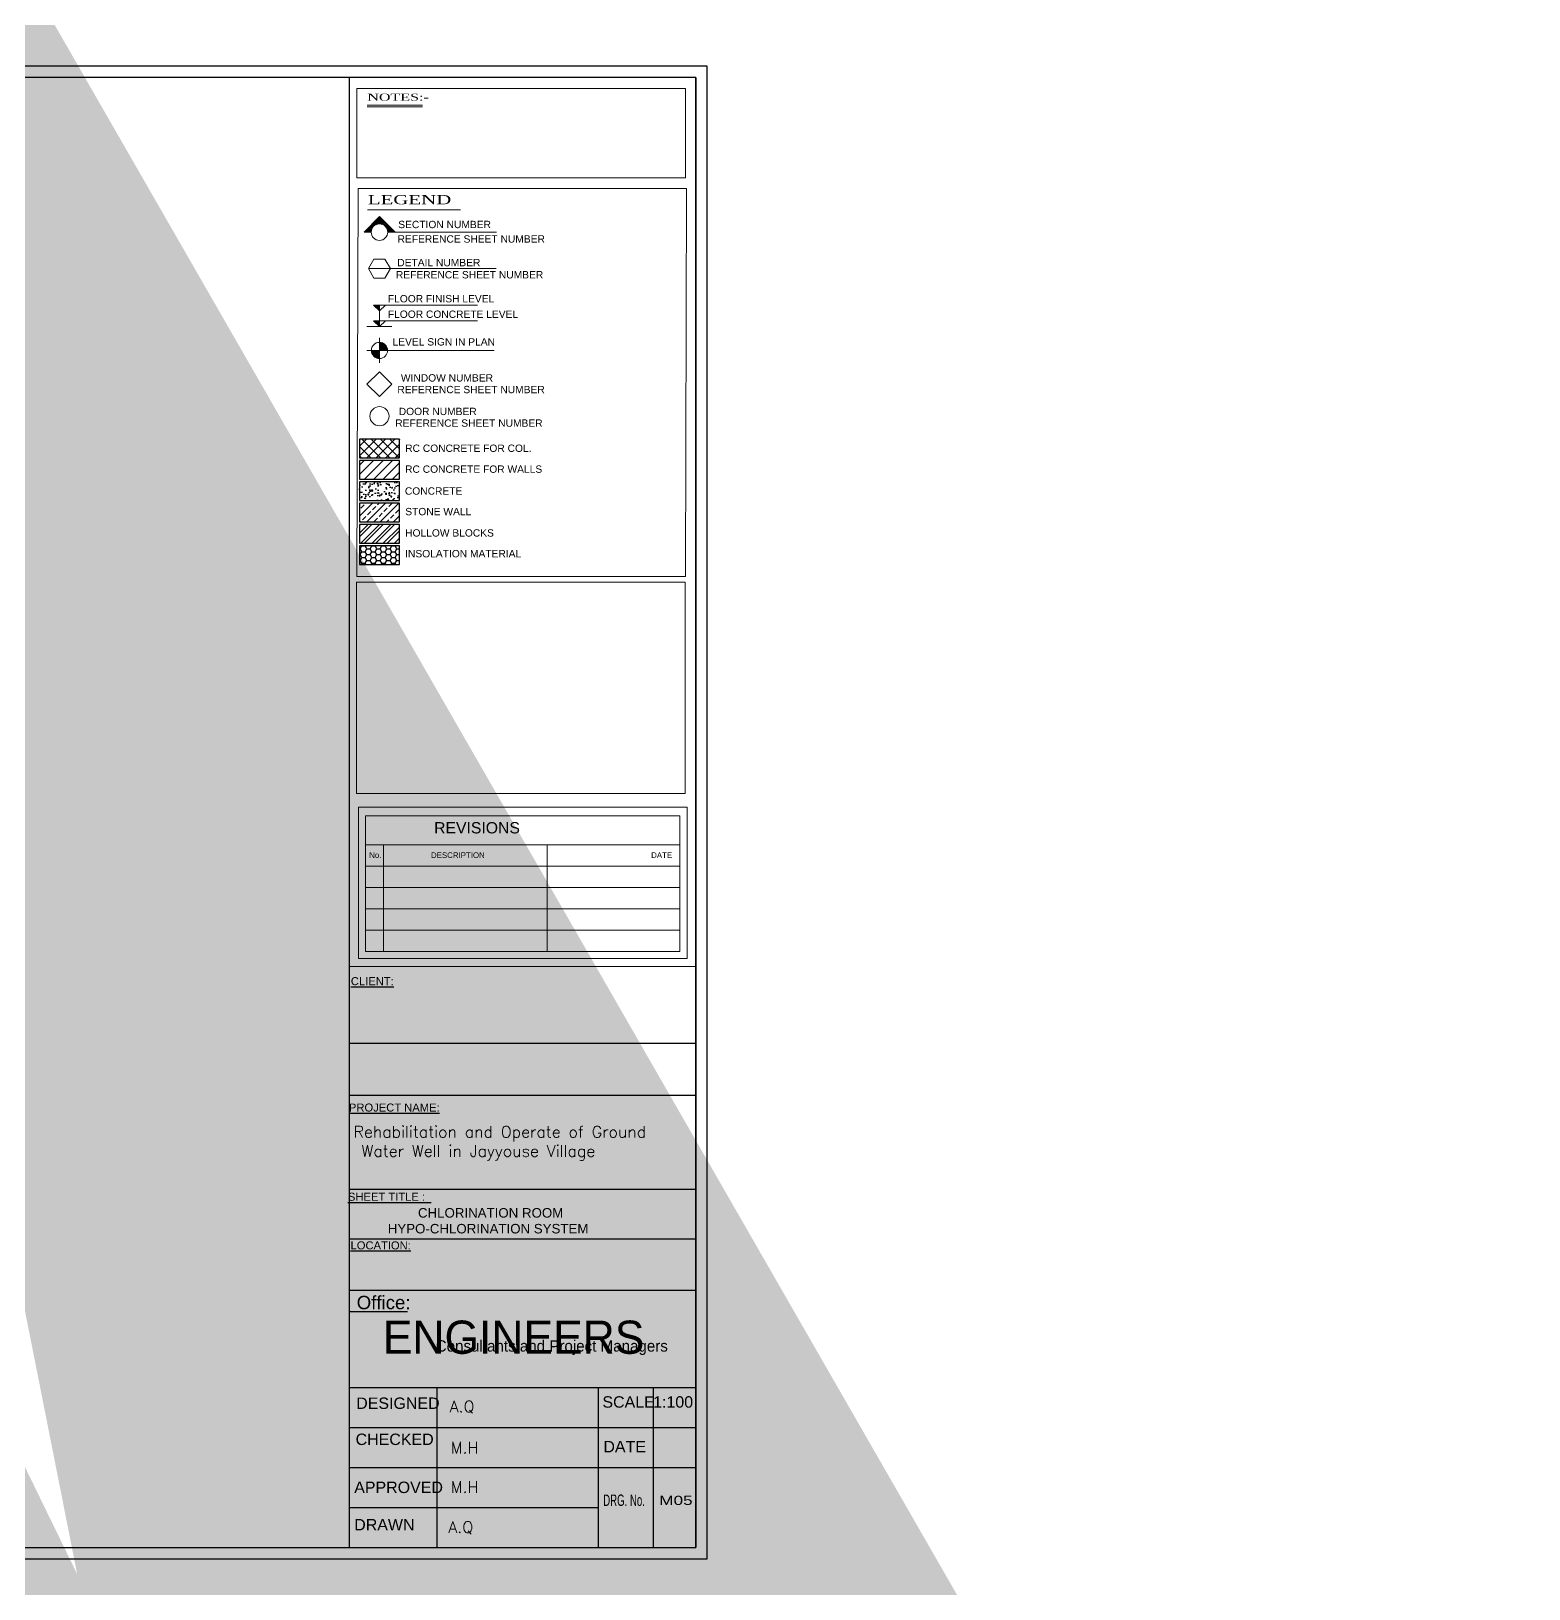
# Model space of a CAD drawing. Header units: inches. Extents: x 191440 to 383551, y 141411 to 284946.
# Drawn here: x 191686.96 to 191726.58, y 141449.01 to 141490.23 of the extents above; entities that cross this region are included whole.
import ezdxf
from ezdxf.enums import TextEntityAlignment as Align

# ---------------------------------------------------------------- set-up
doc = ezdxf.new("R2010")
doc.units = ezdxf.units.IN
doc.header["$MEASUREMENT"] = 0
for name, color, linetype in [('dim-f', 8, 'Continuous'), ('I - Outline', 60, 'Continuous'), ('Sanitary', 6, 'Continuous'), ('VP', 7, 'Continuous')]:
    doc.layers.add(name, color=color, linetype=linetype)
doc.styles.add('5MM', font='simplex.shx', dxfattribs={"height": 1.25})
doc.styles.add('ROMAND10', font='ROMAND.shx', dxfattribs={"height": 0.2})
doc.styles.add('ROMANS', font='romans', dxfattribs={"height": 1})
doc.styles.add('ROMANT', font='romantic.ttf', dxfattribs={"height": 20})
doc.styles.get("Standard").update_dxf_attribs({"font": 'txt.shx', "height": 0.2})
doc.styles.add('STYLE7', font='swissi.ttf')
doc.dimstyles.new('osama', dxfattribs={"dimtxt": 50, "dimasz": 45, "dimexe": 0.18, "dimexo": 0.0625, "dimgap": 0.2, "dimtad": 0, "dimdec": 0, "dimzin": 0, "dimdsep": 46, "dimtxsty": 'ROMANS', "dimcen": 0, "dimse1": 1, "dimse2": 1, "dimclrd": 3, "dimclre": 3, "dimclrt": 5, "dimadec": 0, "dimazin": 0, "dimtfac": 0.6, "dimtdec": 0, "dimtmove": 2, "dimatfit": 3, "dimfxl": 1, "dimtolj": 1, "dimtzin": 0, "dimarcsym": 0})

# ---------------------------------------------------------------- blocks, each defined once
blk = doc.blocks.new('engineers')
at = {"layer": 'dim-f', "char_height": 1.25, "attachment_point": 1, "style": '5MM'}
for s, width, insert in [('\\pt0.5;{\\fGill Sans MT|b0|i0|c0|p34;\\H1.08x;\\C30;\\c2254834;ENGINEERS\\P\\ptz;   \\P\\H0.92593x;  }', 116.5, (16.033, 18.44)), ('{\\fGill Sans MT|b0|i0|c0|p34;\\H1.08x;\\C152;\\c12285479; \\H0.34074x;Consultants and Project Managers}', 11.50217, (17.683, 17.64))]:
    blk.add_mtext_dynamic_manual_height_columns(s, width=width, gutter_width=6.25, heights=[0], dxfattribs=dict(at, insert=insert))

msp = doc.modelspace()

# ---------------------------------------------------------------- hatches: boundary and pattern name
at = {"layer": 'I - Outline'}
h = msp.add_hatch(dxfattribs=at)
h.set_pattern_fill('ANSI37', color=8, scale=1.411978)
h.set_pattern_definition([(45, (190793.32557, 141452.53108), (-0.124802422, 0.124802422), []), (135, (190793.32557, 141452.53108), (-0.124802422, -0.124802422), [])])
h.paths.add_polyline_path([(191696.70924, 141479.42927), (191695.65025, 141479.42927), (191695.65025, 141478.93507), (191696.70924, 141478.93507)])
h = msp.add_hatch(dxfattribs=at)
h.set_pattern_fill('ANSI31', color=8, scale=1.411978)
h.set_pattern_definition([(45, (190793.32557, 141452.53108), (-0.124802422, 0.124802422), [])])
h.paths.add_polyline_path([(191696.70924, 141478.37028), (191696.70924, 141478.86447), (191695.65025, 141478.86447), (191695.65025, 141478.37028)])
h = msp.add_hatch(dxfattribs=at)
h.set_pattern_fill('AR-CONC', color=8, scale=0.042359)
h.set_pattern_definition([(50, (190793.32557, 141452.53108), (0.30382673, -0.026581394), [0.03176951, -0.34946461]), (355, (190793.32557, 141452.53108), (-0.05877416, 0.31862367), [0.02541561, -0.27957169]), (100.451444, (190793.3509, 141452.52886), (0.24505257, 0.29204228), [0.02699993, -0.29699922]), (46.1842, (190793.32557, 141452.6158), (0.45207645, -0.07011289), [0.04765426, -0.52419691]), (96.635635, (190793.36324, 141452.60996), (0.3959167, 0.41263027), [0.04049992, -0.44549908]), (351.184164, (190793.32557, 141452.6158), (0.3959167, 0.41263027), [0.03812341, -0.41935753]), (21, (190793.36793, 141452.59462), (0.25284593, -0.17054673), [0.03176951, -0.34946461]), (326, (190793.36793, 141452.59462), (0.10306678, 0.30716882), [0.02541561, -0.27957169]), (71.451445, (190793.389, 141452.5804), (0.35591271, 0.13662209), [0.02699993, -0.29699922]), (37.5, (190793.32557, 141452.53108), (0.005150835, 0.141011662), [0, -0.27618294, 0, -0.283807623, 0, -0.28063067]), (7.5, (190793.32557, 141452.53108), (0.111434537, 0.167070224), [0, -0.161812704, 0, -0.269829038, 0, -0.10695735]), (327.5, (190793.23111, 141452.53108), (0.226123696, -0.009554096), [0, -0.105898367, 0, -0.330402904, 0, -0.438419238]), (317.5, (190793.18875, 141452.53108), (0.24703385, 0.042403816), [0, -0.137667877, 0, -0.219421416, 0, -0.3113412])])
h.paths.add_polyline_path([(191696.70924, 141478.29968), (191695.65025, 141478.29968), (191695.65025, 141477.80549), (191696.70924, 141477.80549)])
h = msp.add_hatch(dxfattribs=at)
h.set_pattern_fill('ANSI33', color=8, scale=0.988385)
h.set_pattern_definition([(45, (190793.32557, 141452.53108), (-0.17472339, 0.17472339), []), (45, (190793.5003, 141452.53108), (-0.17472339, 0.17472339), [0.123548094, -0.061774047])])
h.paths.add_polyline_path([(191696.70924, 141477.73489), (191695.65025, 141477.73489), (191695.65025, 141477.2407), (191696.70924, 141477.2407)])
h = msp.add_hatch(dxfattribs=at)
h.set_pattern_fill('ANSI32', color=8, scale=0.564791)
h.set_pattern_definition([(45, (190793.32557, 141452.53108), (-0.149762906, 0.149762906), []), (45, (190793.42541, 141452.53108), (-0.149762906, 0.149762906), [])])
h.paths.add_polyline_path([(191696.70924, 141477.1701), (191695.65025, 141477.1701), (191695.65025, 141476.67591), (191696.70924, 141476.67591)])
h = msp.add_hatch(dxfattribs=at)
h.set_pattern_fill('HONEY', color=8, scale=0.705989)
h.set_pattern_definition([(0, (190793.32557, 141452.53108), (0.132372958, 0.076425563), [0.088248639, -0.176497278]), (120, (190793.32557, 141452.53108), (-0.132372958, 0.076425563), [0.088248639, -0.176497278]), (60, (190793.32557, 141452.53108), (0, 0.152851126), [-0.176497278, 0.088248639])])
h.paths.add_polyline_path([(191696.70924, 141476.60531), (191695.65025, 141476.60531), (191695.65025, 141476.11112), (191696.70924, 141476.11112)])

# ---------------------------------------------------------------- linework, layer by layer
msp.add_lwpolyline([(191704.84572, 141489.30032), (191647.34572, 141489.30032), (191647.34572, 141449.80032), (191704.84572, 141449.80032), (191704.84572, 141489.30032)])
msp.add_lwpolyline([(191704.54572, 141489.00032), (191647.64572, 141489.00032), (191647.64572, 141450.10032), (191704.54572, 141450.10032)], close=True)
at = {"layer": 'I - Outline', "color": 7}
for p, q in [((191695.38213, 141450.10032), (191695.38273, 141489.00019)), ((191704.54572, 141489.00032), (191704.54572, 141450.10032)), ((191704.55251, 141465.472), (191695.38165, 141465.47187)), ((191704.53601, 141463.43894), (191695.38304, 141463.43881)), ((191695.38243, 141462.07569), (191704.5534, 141462.07581)), ((191695.38243, 141462.07569), (191704.5534, 141462.07581)), ((191704.5457, 141459.57936), (191695.38225, 141459.57946)), ((191695.382, 141458.2725), (191704.5527, 141458.27263)), ((191704.55288, 141456.90219), (191695.38203, 141456.90206)), ((191695.38214, 141454.33841), (191704.55284, 141454.33854)), ((191697.69762, 141454.33845), (191697.6977, 141450.10032)), ((191701.95885, 141454.33848), (191701.95893, 141450.10032)), ((191703.41613, 141454.33852), (191703.41621, 141450.10032)), ((191695.38215, 141453.27943), (191704.55285, 141453.27956)), ((191695.38217, 141452.22045), (191704.55287, 141452.22057)), ((191695.38218, 141451.16146), (191701.95891, 141451.16159))]:
    msp.add_line(p, q, dxfattribs=at)
at = {"layer": 'I - Outline', "color": 8, "lineweight": 0}
for p, q in [((191695.58249, 141486.3479), (191695.58273, 141488.70648)), ((191695.58273, 141488.70648), (191704.27464, 141488.7066)), ((191704.27464, 141488.7066), (191704.27441, 141486.34802)), ((191695.85212, 141488.27082), (191697.31514, 141488.27085)), ((191695.85212, 141488.22266), (191697.31514, 141488.22269)), ((191704.27441, 141486.34802), (191695.58249, 141486.3479)), ((191695.58268, 141475.7952), (191695.61083, 141486.0655)), ((191695.61083, 141486.0655), (191704.30275, 141486.06562)), ((191704.30275, 141486.06562), (191704.2746, 141475.79531)), ((191695.86205, 141485.50077), (191698.32482, 141485.50082)), ((191695.8959, 141484.91001), (191695.83199, 141484.97392)), ((191695.94264, 141484.91002), (191695.85536, 141484.99729)), ((191695.96066, 141484.93874), (191695.87873, 141485.02067)), ((191695.88284, 141484.91001), (191695.98316, 141485.01034)), ((191695.96925, 141484.9769), (191695.9021, 141485.04404)), ((191695.98296, 141485.00994), (191695.92548, 141485.06741)), ((191696.0008, 141485.03884), (191695.94885, 141485.09079)), ((191696.02233, 141485.06406), (191695.97222, 141485.11416)), ((191696.04742, 141485.08571), (191695.99559, 141485.13753)), ((191696.07619, 141485.10369), (191696.01897, 141485.16091)), ((191696.10907, 141485.11755), (191696.04234, 141485.18428)), ((191696.14702, 141485.12635), (191696.06571, 141485.20765)), ((191696.07686, 141485.10403), (191696.17717, 141485.20436)), ((191696.14573, 141485.12616), (191696.17717, 141485.15761)), ((191696.25143, 141485.11543), (191696.17717, 141485.18968)), ((191696.19219, 141485.12792), (191696.17717, 141485.14294)), ((191696.23398, 141485.12092), (191696.30854, 141485.19549)), ((191696.26832, 141485.10852), (191696.33191, 141485.17211)), ((191696.29831, 141485.09177), (191696.35528, 141485.14874)), ((191696.32453, 141485.07124), (191696.37866, 141485.12537)), ((191696.34718, 141485.04715), (191696.40203, 141485.102)), ((191696.36622, 141485.01943), (191696.4254, 141485.07862)), ((191696.38129, 141484.98776), (191696.44878, 141485.05525)), ((191696.45684, 141484.91002), (191696.38259, 141484.98428)), ((191696.39165, 141484.95137), (191696.47215, 141485.03188)), ((191696.39704, 141484.91002), (191696.49552, 141485.00851)), ((191696.44379, 141484.91002), (191696.5189, 141484.98513)), ((191695.95876, 141484.91002), (191695.76808, 141484.91001)), ((191695.80241, 141484.91001), (191695.78524, 141484.92717)), ((191695.84915, 141484.91001), (191695.80862, 141484.95055)), ((191695.92959, 141484.91001), (191695.96104, 141484.94146)), ((191696.4101, 141484.91002), (191696.39508, 141484.92504)), ((191699.26943, 141484.91008), (191696.3956, 141484.91002)), ((191696.49053, 141484.91003), (191696.54227, 141484.96176)), ((191696.53728, 141484.91003), (191696.56564, 141484.93839)), ((191696.58403, 141484.91003), (191696.58902, 141484.91502)), ((191696.03133, 141484.19521), (191695.88548, 141483.94257)), ((191696.32305, 141484.19522), (191696.03133, 141484.19521)), ((191696.46892, 141483.94258), (191696.32305, 141484.19522)), ((191699.26025, 141483.94264), (191695.88548, 141483.94257)), ((191695.88548, 141483.94257), (191696.03134, 141483.68994)), ((191696.32306, 141483.68995), (191696.46892, 141483.94258)), ((191696.03134, 141483.68994), (191696.32306, 141483.68995)), ((191696.02085, 141482.97444), (191698.76927, 141482.97449)), ((191696.17722, 141482.8244), (191696.02085, 141482.97444)), ((191696.02821, 141482.96738), (191696.03527, 141482.97444)), ((191696.03616, 141482.95975), (191696.05085, 141482.97444)), ((191696.04411, 141482.95212), (191696.06643, 141482.97444)), ((191696.05206, 141482.94449), (191696.08202, 141482.97444)), ((191696.06002, 141482.93686), (191696.0976, 141482.97444)), ((191696.06797, 141482.92923), (191696.11318, 141482.97444)), ((191696.07592, 141482.9216), (191696.12876, 141482.97444)), ((191696.08387, 141482.91397), (191696.14434, 141482.97444)), ((191696.09182, 141482.90634), (191696.15993, 141482.97444)), ((191696.09977, 141482.89871), (191696.17551, 141482.97444)), ((191696.10773, 141482.89108), (191696.17722, 141482.96057)), ((191696.11568, 141482.88345), (191696.17722, 141482.94499)), ((191696.12363, 141482.87582), (191696.17722, 141482.92941)), ((191696.13158, 141482.86819), (191696.17722, 141482.91383)), ((191696.17722, 141482.8244), (191696.33359, 141482.97445)), ((191696.17722, 141482.97444), (191696.17723, 141482.41285)), ((191696.02085, 141482.56289), (191698.76928, 141482.56295)), ((191696.17723, 141482.41285), (191696.02085, 141482.56289)), ((191696.02494, 141482.55897), (191696.02886, 141482.56289)), ((191696.03289, 141482.55134), (191696.04444, 141482.56289)), ((191696.04084, 141482.54371), (191696.06002, 141482.56289)), ((191696.04879, 141482.53608), (191696.0756, 141482.56289)), ((191696.05675, 141482.52845), (191696.09119, 141482.56289)), ((191696.0647, 141482.52082), (191696.10677, 141482.5629)), ((191696.07265, 141482.5132), (191696.12235, 141482.5629)), ((191696.0806, 141482.50557), (191696.13793, 141482.5629)), ((191696.08855, 141482.49794), (191696.15351, 141482.5629)), ((191696.09651, 141482.49031), (191696.16909, 141482.5629)), ((191696.10446, 141482.48268), (191696.17722, 141482.55544)), ((191696.11241, 141482.47505), (191696.17722, 141482.53986)), ((191696.12036, 141482.46742), (191696.17722, 141482.52428)), ((191696.12831, 141482.45979), (191696.17722, 141482.5087)), ((191696.13627, 141482.45216), (191696.17723, 141482.49312)), ((191696.13953, 141482.86056), (191696.17722, 141482.89824)), ((191696.14749, 141482.85293), (191696.17722, 141482.88266)), ((191696.15544, 141482.8453), (191696.17722, 141482.86708)), ((191696.16339, 141482.83767), (191696.17722, 141482.8515)), ((191696.17134, 141482.83004), (191696.17722, 141482.83592)), ((191696.17723, 141482.41285), (191696.33359, 141482.5629)), ((191695.84617, 141482.41285), (191696.50828, 141482.41286)), ((191696.14422, 141482.44453), (191696.17723, 141482.47753)), ((191696.15217, 141482.4369), (191696.17723, 141482.46195)), ((191696.16012, 141482.42927), (191696.17723, 141482.44637)), ((191696.16807, 141482.42164), (191696.17723, 141482.43079)), ((191696.17603, 141482.41401), (191696.17723, 141482.41521)), ((191696.17723, 141482.10944), (191696.17725, 141481.44733)), ((191695.84618, 141481.77838), (191699.21185, 141481.77844)), ((191695.9631, 141481.76477), (191695.97671, 141481.77838)), ((191695.96448, 141481.75057), (191695.99229, 141481.77838)), ((191695.96666, 141481.73717), (191696.00787, 141481.77838)), ((191695.96955, 141481.72448), (191696.02345, 141481.77838)), ((191695.97306, 141481.71241), (191696.03903, 141481.77838)), ((191695.97714, 141481.70091), (191696.05462, 141481.77838)), ((191695.98175, 141481.68993), (191696.0702, 141481.77838)), ((191695.98684, 141481.67944), (191696.08578, 141481.77838)), ((191695.9924, 141481.66941), (191696.10136, 141481.77838)), ((191695.99839, 141481.65983), (191696.11694, 141481.77838)), ((191696.00481, 141481.65067), (191696.13252, 141481.77838)), ((191696.01165, 141481.64192), (191696.14811, 141481.77838)), ((191696.01889, 141481.63358), (191696.16369, 141481.77838)), ((191696.02653, 141481.62564), (191696.17724, 141481.77635)), ((191696.03458, 141481.6181), (191696.17724, 141481.76077)), ((191696.04302, 141481.61097), (191696.17724, 141481.74519)), ((191696.05188, 141481.60424), (191696.17724, 141481.72961)), ((191696.06115, 141481.59793), (191696.17724, 141481.71403)), ((191696.07085, 141481.59204), (191696.17724, 141481.69844)), ((191696.08099, 141481.58661), (191696.17724, 141481.68286)), ((191696.17723, 141481.97892), (191696.19084, 141481.99253)), ((191696.17724, 141481.96333), (191696.20505, 141481.99115)), ((191696.17724, 141481.94775), (191696.21844, 141481.98896)), ((191696.17724, 141481.93217), (191696.23114, 141481.98608)), ((191696.17724, 141481.91659), (191696.24321, 141481.98256)), ((191696.17724, 141481.90101), (191696.25471, 141481.97848)), ((191696.17724, 141481.88543), (191696.26569, 141481.97388)), ((191696.17724, 141481.86984), (191696.27618, 141481.96879)), ((191696.17724, 141481.85426), (191696.2862, 141481.96323)), ((191696.17724, 141481.83868), (191696.29579, 141481.95723)), ((191696.17724, 141481.8231), (191696.30495, 141481.95081)), ((191696.17724, 141481.80752), (191696.31369, 141481.94398)), ((191696.17724, 141481.79193), (191696.32204, 141481.93674)), ((191696.17927, 141481.77838), (191696.32997, 141481.92909)), ((191696.19485, 141481.77838), (191696.33751, 141481.92105)), ((191696.21043, 141481.77838), (191696.34465, 141481.91261)), ((191696.22602, 141481.77838), (191696.35138, 141481.90375)), ((191696.2416, 141481.77838), (191696.35769, 141481.89448)), ((191696.25718, 141481.77839), (191696.36357, 141481.88478)), ((191696.27276, 141481.77839), (191696.36901, 141481.87464)), ((191696.28834, 141481.77839), (191696.37398, 141481.86403)), ((191696.30392, 141481.77839), (191696.37845, 141481.85292)), ((191696.31951, 141481.77839), (191696.38239, 141481.84127)), ((191696.33509, 141481.77839), (191696.38575, 141481.82905)), ((191696.35067, 141481.77839), (191696.38846, 141481.81618)), ((191696.36625, 141481.77839), (191696.39044, 141481.80258)), ((191696.38183, 141481.77839), (191696.39159, 141481.78814)), ((191696.0916, 141481.58164), (191696.17724, 141481.66728)), ((191696.10271, 141481.57717), (191696.17724, 141481.6517)), ((191696.11436, 141481.57323), (191696.17724, 141481.63612)), ((191696.12658, 141481.56988), (191696.17724, 141481.62053)), ((191696.13945, 141481.56716), (191696.17724, 141481.60495)), ((191696.15305, 141481.56518), (191696.17724, 141481.58937)), ((191696.16749, 141481.56403), (191696.17724, 141481.57379)), ((191696.17381, 141481.2157), (191695.8462, 141480.88808)), ((191695.8462, 141480.88808), (191696.17382, 141480.56048)), ((191696.50143, 141480.8881), (191696.17381, 141481.2157)), ((191696.17382, 141480.56048), (191696.50143, 141480.8881)), ((191695.57369, 141475.64852), (191704.26561, 141475.64864)), ((191695.57379, 141470.05225), (191695.57369, 141475.64852)), ((191704.2746, 141475.79531), (191695.58268, 141475.7952)), ((191704.26561, 141475.64864), (191704.26571, 141470.05237)), ((191704.26571, 141470.05237), (191695.57379, 141470.05225)), ((191695.62104, 141469.69001), (191704.31296, 141469.69013)), ((191695.62112, 141465.68559), (191695.62104, 141469.69001)), ((191695.81067, 141469.466), (191704.12334, 141469.46611)), ((191695.81074, 141465.86963), (191695.81067, 141469.466)), ((191704.12334, 141469.46611), (191704.12341, 141465.86974)), ((191704.31296, 141469.69013), (191704.31304, 141465.6857)), ((191695.81068, 141468.6951), (191704.12335, 141468.69521)), ((191696.28684, 141468.69511), (191696.28689, 141465.86964)), ((191700.61561, 141468.69519), (191700.61566, 141465.86972)), ((191695.81069, 141468.13), (191704.12337, 141468.13011)), ((191695.8107, 141467.56491), (191704.12338, 141467.56502)), ((191695.81071, 141466.99982), (191704.12339, 141466.99993)), ((191695.81073, 141466.43472), (191704.1234, 141466.43483)), ((191704.31304, 141465.6857), (191695.62112, 141465.68559)), ((191704.12341, 141465.86974), (191695.81074, 141465.86963))]:
    msp.add_line(p, q, dxfattribs=at)
at = {"layer": 'I - Outline', "color": 8}
for p, q in [((191695.76808, 141484.91001), (191696.18104, 141485.32298)), ((191695.78935, 141484.91001), (191696.17717, 141485.29785)), ((191695.8361, 141484.91001), (191696.17717, 141485.2511)), ((191696.17717, 141485.14294), (191696.08908, 141485.23103)), ((191696.17717, 141485.18968), (191696.11246, 141485.2544)), ((191696.17717, 141485.23643), (191696.13583, 141485.27777)), ((191696.17717, 141485.28317), (191696.1592, 141485.30115)), ((191696.17717, 141485.12844), (191696.17717, 141485.31912)), ((191696.17717, 141485.29785), (191696.19167, 141485.31235)), ((191696.17717, 141485.2511), (191696.21504, 141485.28897)), ((191696.55033, 141484.91003), (191696.17717, 141485.28317)), ((191696.17717, 141485.20436), (191696.23842, 141485.2656)), ((191696.17717, 141485.15761), (191696.26179, 141485.24223)), ((191696.50359, 141484.91003), (191696.17717, 141485.23643)), ((191696.59401, 141484.91003), (191696.18104, 141485.32298)), ((191696.19409, 141485.12778), (191696.28516, 141485.21886))]:
    msp.add_line(p, q, dxfattribs=at)
at = {"layer": 'I - Outline', "color": 4}
msp.add_line((191695.38223, 141456.34341), (191696.92102, 141456.34829), dxfattribs=at)
at = {"layer": 'I - Outline', "color": 8}
for points in [[(191696.70924, 141479.42927), (191695.65025, 141479.42927), (191695.65025, 141478.93507), (191696.70924, 141478.93507)], [(191696.70924, 141478.86447), (191695.65025, 141478.86447), (191695.65025, 141478.37028), (191696.70924, 141478.37028)], [(191696.70924, 141478.29968), (191695.65025, 141478.29968), (191695.65025, 141477.80549), (191696.70924, 141477.80549)], [(191696.70924, 141477.73489), (191695.65025, 141477.73489), (191695.65025, 141477.2407), (191696.70924, 141477.2407)], [(191696.70924, 141477.1701), (191695.65025, 141477.1701), (191695.65025, 141476.67591), (191696.70924, 141476.67591)], [(191696.70924, 141476.60531), (191695.65025, 141476.60531), (191695.65025, 141476.11112), (191696.70924, 141476.11112)]]:
    msp.add_lwpolyline(points, close=True, dxfattribs=at)
at = {"layer": 'I - Outline', "color": 8, "lineweight": 0}
for centre, radius in [((191696.17718, 141484.91002), 0.21842), ((191696.17724, 141481.77838), 0.21457), ((191696.17727, 141480.03789), 0.25338)]:
    msp.add_circle(centre, radius, dxfattribs=at)

# ---------------------------------------------------------------- block references
at = {"layer": 'I - Outline', "xscale": 0.6506395646974747, "yscale": 0.6506395646974747, "zscale": 0.6506395646974747, "rotation": 0.0010941101885149}
msp.add_blockref('engineers', (191685.83439, 141444.1077), dxfattribs=at)

# ---------------------------------------------------------------- texts
at = {"layer": 'I - Outline', "color": 7, "style": 'ROMANT', "width": 1.5}
for s, height, p in [('NOTES:-', 0.187366, (191695.85547, 141488.38746)), ('LEGEND', 0.243576, (191695.86943, 141485.64643))]:
    msp.add_text(s, height=height, rotation=0.001094, dxfattribs=at).set_placement(p)
at = {"layer": 'I - Outline', "color": 8, "lineweight": 0, "style": 'STYLE7'}
for s, height, p in [('SECTION NUMBER', 0.1939171, (191696.67358, 141485.01461)), ('REFERENCE SHEET NUMBER', 0.1939171, (191696.65545, 141484.6314)), ('DETAIL NUMBER', 0.1939171, (191696.64851, 141484.00551)), ('REFERENCE SHEET NUMBER', 0.1939171, (191696.61223, 141483.68414)), ('FLOOR FINISH LEVEL', 0.1939171, (191696.39845, 141483.05045)), ('FLOOR CONCRETE LEVEL', 0.1939171, (191696.39866, 141482.64047)), ('LEVEL SIGN IN PLAN', 0.1939171, (191696.52347, 141481.90909)), ('REFERENCE SHEET NUMBER', 0.1939171, (191696.65055, 141480.64696)), ('WINDOW NUMBER', 0.1939171, (191696.74349, 141480.95549)), ('DOOR NUMBER', 0.1939171, (191696.68767, 141480.06797)), ('REFERENCE SHEET NUMBER', 0.1939171, (191696.59472, 141479.75943)), ('RC CONCRETE FOR COL.', 0.1939171, (191696.85759, 141479.0939)), ('RC CONCRETE FOR WALLS', 0.1939171, (191696.85517, 141478.5408)), ('CONCRETE', 0.193917, (191696.84929, 141477.96205)), ('STONE WALL', 0.193917, (191696.85928, 141477.41757)), ('HOLLOW BLOCKS', 0.1939171, (191696.85601, 141476.85276)), ('INSOLATION MATERIAL', 0.1939171, (191696.85602, 141476.30381))]:
    msp.add_text(s, height=height, rotation=0.001094, dxfattribs=at).set_placement(p)
at = {"layer": 'I - Outline', "color": 4, "style": 'STYLE7'}
for s, height, p in [('REVISIONS', 0.298334, (191697.62273, 141468.9984)), ('No.', 0.149167, (191695.9049, 141468.34965)), ('DESCRIPTION', 0.149167, (191697.53957, 141468.34777)), ('DATE', 0.149167, (191703.36448, 141468.34797)), ('Office:', 0.352995, (191695.57453, 141456.4084)), ('DESIGNED', 0.302446, (191695.56167, 141453.76881)), ('SCALE', 0.302446, (191702.07475, 141453.80186)), ('1:100', 0.302446, (191703.41613, 141453.80186)), ('CHECKED', 0.302446, (191695.54592, 141452.81348)), ('DATE', 0.302446, (191702.10037, 141452.62033)), ('APPROVED', 0.302446, (191695.50906, 141451.5427)), ('DRAWN', 0.302446, (191695.50906, 141450.55431))]:
    msp.add_text(s, height=height, rotation=0.001094, dxfattribs=at).set_placement(p)
for s, height, p in [('%%UCLIENT:', 0.211797, (191695.98716, 141464.98235)), ('%%UPROJECT NAME:', 0.2117967, (191696.56912, 141461.63836)), ('%%USHEET TITLE :  ', 0.2117967, (191696.44455, 141459.27776)), ('%%ULOCATION:', 0.2117967, (191696.20955, 141457.9907))]:
    msp.add_text(s, height=height, rotation=0.001094, dxfattribs=at).set_placement(p, align=Align.CENTER)
for s, height, width, p, p2 in [('DRG. No.', 0.302446, 0.621053, (191702.09582, 141451.20157), (191703.19873, 141451.20159)), ('M05', 0.241957, 1.351658, (191703.57867, 141451.22744), (191704.461, 141451.22745))]:
    msp.add_text(s, height=height, rotation=0.001094, dxfattribs=dict(at, width=width)).set_placement(p, p2, align=Align.FIT)
at = {"layer": 'VP', "attachment_point": 1, "style": 'ROMAND10'}
for s, insert, char_height, width in [('Rehabilitation and Operate of Ground\\P Water Well in Jayyouse Village', (191695.49309, 141461.25501), 0.3049873, 17.6130163), ('A.Q', (191698.03623, 141453.98679), 0.304987, 0.7472189), ('M.H\\P', (191698.0623, 141452.89499), 0.304987, 0.7472189), ('M.H\\P', (191698.0623, 141451.85517), 0.304987, 0.7472189), ('A.Q', (191698.00201, 141450.79272), 0.304987, 0.7472189)]:
    msp.add_mtext(s, dxfattribs=dict(at, insert=insert, char_height=char_height, width=width))
at = {"layer": 'VP', "insert": (191699.05064, 141458.40938), "char_height": 0.342, "width": 506.4403967, "attachment_point": 8}
msp.add_mtext('{\\fArial|b0|i0|c238|p34;\\C256;\\P\\fArial|b0|i0|c0|p34;\\P \\H0.7351x;CHLORINATION ROOM   \\PHYPO-CHLORINATION SYSTEM}', dxfattribs=at)

# ---------------------------------------------------------------- leaders
at = {"layer": 'Sanitary', "ltscale": 0.5}
msp.add_leader([(191653.4749, 141520.58474), (191653.79451, 141519.51639), (191654.25774, 141519.47586)], dimstyle='osama', override={"dimasz": 100, "dimgap": 0.09}, dxfattribs=at)
at = {"layer": 'VP', "color": 252}
msp.add_leader([(191676.09213, 141510.39436), (191676.70886, 141508.74881), (191677.08854, 141508.71559)], dimstyle='osama', override={"dimasz": 100, "dimgap": 0.09}, dxfattribs=at)

doc.saveas('drawing.dxf')
